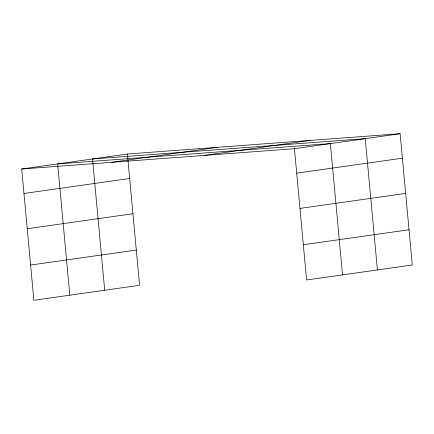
<?xml version="1.0" encoding="UTF-8"?>
<svg xmlns="http://www.w3.org/2000/svg" width="434" height="434" viewBox="0 0 434 434"><rect width="100%" height="100%" fill="white"/><g stroke="black" fill="none" stroke-linecap="round" stroke-linejoin="round"><path stroke-width="0.65" d="M127.401 154.021L139.58 285.295L33.879 300.285L21.7 169.01L127.401 154.021L400.121 133.715L412.3 264.99L306.599 279.979L294.42 148.705L400.121 133.715M111.695 162.311L217.401 147.321M204.419 155.405L310.126 140.415M23.968 193.477L129.674 178.488M296.688 173.171L402.394 158.182M27.239 228.723L132.94 213.734M299.959 208.418L405.66 193.428M30.608 265.038L136.309 250.049M303.328 244.733L409.029 229.743M21.7 169.01L294.42 148.705M377.417 269.937L365.238 138.663L92.523 158.969L104.697 290.243M342.534 274.885L330.361 143.605L57.641 163.916L69.814 295.191"/></g></svg>
